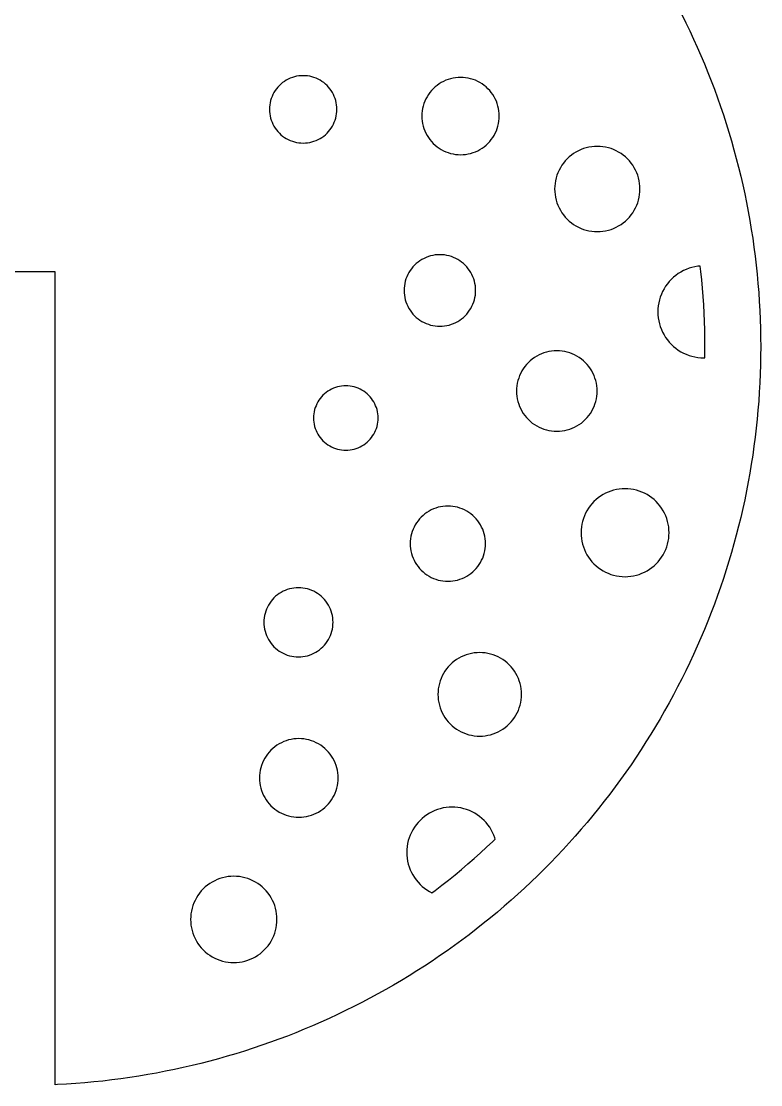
# Model space of a CAD drawing. Header units: millimetres. Extents: x 0 to 439, y -239 to 0.
# Drawn here: x 107.5 to 142, y -157.96 to -108.3 of the extents above; entities that cross this region are included whole.
import ezdxf

# ---------------------------------------------------------------- set-up
doc = ezdxf.new("R2010")
doc.units = ezdxf.units.MM
doc.layers.add('CUT', color=1, linetype='Continuous')

msp = doc.modelspace()

# ---------------------------------------------------------------- linework, layer by layer
at = {"layer": 'CUT'}
msp.add_lwpolyline([(138.316, -107.988), (138.504, -108.368), (138.688, -108.749), (138.866, -109.133), (139.04, -109.519), (139.209, -109.907), (139.374, -110.297), (139.533, -110.69), (139.688, -111.084), (139.838, -111.48), (139.983, -111.877), (140.123, -112.277), (140.259, -112.678), (140.389, -113.081), (140.514, -113.485), (140.635, -113.891), (140.75, -114.298), (140.861, -114.707), (140.966, -115.117), (141.066, -115.528), (141.162, -115.941), (141.252, -116.355), (141.337, -116.769), (141.417, -117.185), (141.492, -117.602), (141.562, -118.019), (141.627, -118.438), (141.686, -118.857), (141.741, -119.277), (141.79, -119.697), (141.834, -120.118), (141.873, -120.54), (141.907, -120.962), (141.935, -121.384), (141.958, -121.807), (141.977, -122.23), (141.99, -122.653), (141.997, -123.077), (142, -123.5), (141.997, -123.923), (141.99, -124.347), (141.977, -124.77), (141.958, -125.193), (141.958, -125.193), (141.935, -125.616), (141.907, -126.038), (141.873, -126.46), (141.834, -126.882), (141.79, -127.303), (141.741, -127.723), (141.686, -128.143), (141.627, -128.562), (141.562, -128.981), (141.492, -129.398), (141.417, -129.815), (141.337, -130.231), (141.252, -130.645), (141.162, -131.059), (141.066, -131.472), (140.966, -131.883), (140.861, -132.293), (140.75, -132.702), (140.635, -133.109), (140.514, -133.515), (140.389, -133.919), (140.259, -134.322), (140.123, -134.723), (139.983, -135.123), (139.838, -135.52), (139.688, -135.916), (139.533, -136.31), (139.374, -136.703), (139.209, -137.093), (139.04, -137.481), (138.866, -137.867), (138.688, -138.251), (138.504, -138.632), (138.316, -139.012), (138.124, -139.389), (137.926, -139.763), (137.724, -140.135), (137.518, -140.505), (137.307, -140.872), (137.092, -141.237), (136.872, -141.598), (136.647, -141.957), (136.419, -142.314), (136.186, -142.667), (135.948, -143.018), (135.707, -143.365), (135.461, -143.71), (135.211, -144.052), (134.956, -144.39), (134.698, -144.725), (134.435, -145.058), (134.169, -145.387), (133.898, -145.712), (133.624, -146.034), (133.345, -146.353), (133.063, -146.669), (132.777, -146.981), (132.487, -147.289), (132.193, -147.594), (131.895, -147.895), (131.594, -148.193), (131.289, -148.487), (130.981, -148.777), (130.669, -149.063), (130.353, -149.345), (130.034, -149.624), (129.712, -149.898), (129.387, -150.169), (129.058, -150.435), (128.725, -150.698), (128.39, -150.956), (128.052, -151.211), (127.71, -151.461), (127.365, -151.707), (127.018, -151.948), (126.667, -152.186), (126.314, -152.419), (125.957, -152.647), (125.598, -152.872), (125.237, -153.092), (124.872, -153.307), (124.505, -153.518), (124.135, -153.724), (123.763, -153.926), (123.389, -154.124), (123.012, -154.316), (122.632, -154.504), (122.251, -154.688), (121.867, -154.866), (121.481, -155.04), (121.093, -155.209), (120.703, -155.374), (120.31, -155.533), (119.916, -155.688), (119.52, -155.838), (119.123, -155.983), (118.723, -156.123), (118.322, -156.259), (117.919, -156.389), (117.515, -156.514), (117.109, -156.635), (116.702, -156.75), (116.293, -156.861), (115.883, -156.966), (115.472, -157.066), (115.059, -157.162), (114.645, -157.252), (114.231, -157.337), (113.815, -157.417), (113.398, -157.492), (112.981, -157.562), (112.562, -157.627), (112.143, -157.686), (111.723, -157.741), (111.303, -157.79), (110.882, -157.834), (110.46, -157.873), (110.038, -157.907), (109.616, -157.935), (109.193, -157.958), (109.088, -157.963), (109.088, -120), (105.912, -120)], dxfattribs=at)
for points in [[(122.171, -112.822), (122.194, -112.722), (122.211, -112.621), (122.221, -112.518), (122.224, -112.416), (122.221, -112.313), (122.211, -112.21), (122.194, -112.109), (122.171, -112.009), (122.141, -111.91), (122.105, -111.814), (122.062, -111.72), (122.014, -111.629), (121.959, -111.542), (121.899, -111.458), (121.834, -111.379), (121.764, -111.304), (121.689, -111.233), (121.609, -111.168), (121.526, -111.108), (121.438, -111.054), (121.347, -111.005), (121.254, -110.963), (121.157, -110.927), (121.059, -110.897), (120.959, -110.873), (120.857, -110.857), (120.755, -110.847), (120.652, -110.843), (120.549, -110.847), (120.447, -110.857), (120.345, -110.873), (120.245, -110.897), (120.147, -110.927), (120.05, -110.963), (119.957, -111.005), (119.866, -111.054), (119.778, -111.108), (119.695, -111.168), (119.615, -111.233), (119.54, -111.304), (119.47, -111.379), (119.405, -111.458), (119.345, -111.542), (119.29, -111.629), (119.242, -111.72), (119.199, -111.814), (119.163, -111.91), (119.133, -112.009), (119.11, -112.109), (119.093, -112.21), (119.083, -112.313), (119.08, -112.416), (119.083, -112.518), (119.093, -112.621), (119.11, -112.722), (119.133, -112.822), (119.163, -112.921), (119.199, -113.017), (119.242, -113.111), (119.29, -113.202), (119.345, -113.289), (119.405, -113.373), (119.47, -113.452), (119.54, -113.527), (119.615, -113.598), (119.695, -113.663), (119.778, -113.723), (119.866, -113.777), (119.957, -113.826), (120.05, -113.868), (120.147, -113.904), (120.245, -113.934), (120.345, -113.958), (120.447, -113.974), (120.549, -113.984), (120.652, -113.988), (120.755, -113.984), (120.857, -113.974), (120.959, -113.958), (121.059, -113.934), (121.157, -113.904), (121.254, -113.868), (121.347, -113.826), (121.438, -113.777), (121.526, -113.723), (121.609, -113.663), (121.689, -113.598), (121.764, -113.527), (121.834, -113.452), (121.899, -113.373), (121.959, -113.289), (122.014, -113.202), (122.062, -113.111), (122.105, -113.017), (122.141, -112.921), (122.171, -112.822)], [(129.707, -113.307), (129.742, -113.194), (129.768, -113.079), (129.788, -112.963), (129.799, -112.845), (129.803, -112.727), (129.799, -112.609), (129.788, -112.491), (129.768, -112.375), (129.742, -112.26), (129.707, -112.147), (129.666, -112.036), (129.617, -111.929), (129.561, -111.824), (129.499, -111.724), (129.43, -111.628), (129.355, -111.537), (129.274, -111.45), (129.188, -111.37), (129.097, -111.295), (129.001, -111.226), (128.9, -111.163), (128.796, -111.108), (128.689, -111.059), (128.578, -111.017), (128.465, -110.983), (128.35, -110.956), (128.233, -110.937), (128.116, -110.925), (127.998, -110.922), (127.88, -110.925), (127.762, -110.937), (127.645, -110.956), (127.53, -110.983), (127.417, -111.017), (127.307, -111.059), (127.199, -111.108), (127.095, -111.163), (126.995, -111.226), (126.899, -111.295), (126.807, -111.37), (126.721, -111.45), (126.64, -111.537), (126.565, -111.628), (126.496, -111.724), (126.434, -111.824), (126.378, -111.929), (126.33, -112.036), (126.288, -112.147), (126.254, -112.26), (126.227, -112.375), (126.208, -112.491), (126.196, -112.609), (126.192, -112.727), (126.196, -112.845), (126.208, -112.963), (126.227, -113.079), (126.254, -113.194), (126.288, -113.307), (126.33, -113.418), (126.378, -113.526), (126.434, -113.63), (126.496, -113.73), (126.565, -113.826), (126.64, -113.917), (126.721, -114.004), (126.807, -114.084), (126.899, -114.159), (126.995, -114.228), (127.095, -114.291), (127.199, -114.346), (127.307, -114.395), (127.417, -114.437), (127.53, -114.471), (127.645, -114.498), (127.762, -114.517), (127.88, -114.529), (127.998, -114.532), (128.116, -114.529), (128.233, -114.517), (128.35, -114.498), (128.465, -114.471), (128.578, -114.437), (128.689, -114.395), (128.796, -114.346), (128.9, -114.291), (129.001, -114.228), (129.097, -114.159), (129.188, -114.084), (129.274, -114.004), (129.355, -113.917), (129.43, -113.826), (129.499, -113.73), (129.561, -113.63), (129.617, -113.526), (129.666, -113.418), (129.707, -113.307)], [(136.26, -116.774), (136.298, -116.649), (136.328, -116.523), (136.349, -116.394), (136.362, -116.264), (136.366, -116.134), (136.362, -116.004), (136.349, -115.875), (136.328, -115.746), (136.298, -115.619), (136.26, -115.495), (136.214, -115.373), (136.161, -115.254), (136.099, -115.139), (136.031, -115.029), (135.955, -114.923), (135.872, -114.822), (135.783, -114.727), (135.688, -114.638), (135.587, -114.556), (135.482, -114.48), (135.371, -114.411), (135.256, -114.35), (135.138, -114.296), (135.016, -114.25), (134.891, -114.212), (134.764, -114.183), (134.636, -114.162), (134.506, -114.149), (134.376, -114.145), (134.246, -114.149), (134.116, -114.162), (133.988, -114.183), (133.861, -114.212), (133.737, -114.25), (133.615, -114.296), (133.496, -114.35), (133.381, -114.411), (133.271, -114.48), (133.165, -114.556), (133.064, -114.638), (132.969, -114.727), (132.88, -114.822), (132.798, -114.923), (132.722, -115.029), (132.653, -115.139), (132.592, -115.254), (132.538, -115.373), (132.492, -115.495), (132.454, -115.619), (132.425, -115.746), (132.403, -115.875), (132.391, -116.004), (132.386, -116.134), (132.391, -116.264), (132.403, -116.394), (132.425, -116.523), (132.454, -116.649), (132.492, -116.774), (132.538, -116.896), (132.592, -117.014), (132.653, -117.129), (132.722, -117.24), (132.798, -117.346), (132.88, -117.446), (132.969, -117.541), (133.064, -117.63), (133.165, -117.713), (133.271, -117.789), (133.381, -117.858), (133.496, -117.919), (133.615, -117.973), (133.737, -118.019), (133.861, -118.056), (133.988, -118.086), (134.116, -118.107), (134.246, -118.12), (134.376, -118.124), (134.506, -118.12), (134.636, -118.107), (134.764, -118.086), (134.891, -118.056), (135.016, -118.019), (135.138, -117.973), (135.256, -117.919), (135.371, -117.858), (135.482, -117.789), (135.587, -117.713), (135.688, -117.63), (135.783, -117.541), (135.872, -117.446), (135.955, -117.346), (136.031, -117.24), (136.099, -117.129), (136.161, -117.014), (136.214, -116.896), (136.26, -116.774)], [(128.643, -121.305), (128.667, -121.198), (128.685, -121.09), (128.696, -120.982), (128.699, -120.872), (128.696, -120.763), (128.685, -120.654), (128.667, -120.547), (128.643, -120.44), (128.611, -120.335), (128.572, -120.233), (128.527, -120.134), (128.476, -120.037), (128.418, -119.944), (128.354, -119.856), (128.285, -119.771), (128.21, -119.691), (128.13, -119.617), (128.046, -119.547), (127.957, -119.484), (127.864, -119.426), (127.768, -119.374), (127.668, -119.329), (127.566, -119.291), (127.461, -119.259), (127.355, -119.234), (127.247, -119.216), (127.138, -119.206), (127.029, -119.202), (126.92, -119.206), (126.811, -119.216), (126.703, -119.234), (126.597, -119.259), (126.492, -119.291), (126.39, -119.329), (126.29, -119.374), (126.194, -119.426), (126.101, -119.484), (126.012, -119.547), (125.928, -119.617), (125.848, -119.691), (125.773, -119.771), (125.704, -119.856), (125.64, -119.944), (125.583, -120.037), (125.531, -120.134), (125.486, -120.233), (125.447, -120.335), (125.416, -120.44), (125.391, -120.547), (125.373, -120.654), (125.362, -120.763), (125.359, -120.872), (125.362, -120.982), (125.373, -121.09), (125.391, -121.198), (125.416, -121.305), (125.447, -121.409), (125.486, -121.512), (125.531, -121.611), (125.583, -121.708), (125.64, -121.8), (125.704, -121.889), (125.773, -121.974), (125.848, -122.054), (125.928, -122.128), (126.012, -122.198), (126.101, -122.261), (126.194, -122.319), (126.29, -122.37), (126.39, -122.416), (126.492, -122.454), (126.597, -122.486), (126.703, -122.511), (126.811, -122.528), (126.92, -122.539), (127.029, -122.543), (127.138, -122.539), (127.247, -122.528), (127.355, -122.511), (127.461, -122.486), (127.566, -122.454), (127.668, -122.416), (127.768, -122.37), (127.864, -122.319), (127.957, -122.261), (128.046, -122.198), (128.13, -122.128), (128.21, -122.054), (128.285, -121.974), (128.354, -121.889), (128.418, -121.8), (128.476, -121.708), (128.527, -121.611), (128.572, -121.512), (128.611, -121.409), (128.643, -121.305)], [(138.929, -123.977), (139.068, -124), (139.208, -124.014), (139.348, -124.019), (139.395, -124.017), (139.398, -123.891), (139.4, -123.5), (139.398, -123.109), (139.39, -122.717), (139.378, -122.326), (139.362, -121.935), (139.34, -121.544), (139.314, -121.153), (139.282, -120.763), (139.246, -120.373), (139.206, -119.984), (139.176, -119.732), (139.068, -119.743), (138.929, -119.766), (138.792, -119.798), (138.658, -119.838), (138.526, -119.888), (138.398, -119.946), (138.274, -120.012), (138.155, -120.086), (138.041, -120.168), (137.932, -120.257), (137.83, -120.353), (137.734, -120.456), (137.645, -120.564), (137.563, -120.679), (137.489, -120.798), (137.422, -120.922), (137.364, -121.05), (137.315, -121.181), (137.274, -121.316), (137.242, -121.453), (137.219, -121.591), (137.205, -121.731), (137.201, -121.872), (137.205, -122.012), (137.219, -122.152), (137.242, -122.29), (137.274, -122.427), (137.315, -122.562), (137.364, -122.693), (137.422, -122.821), (137.489, -122.945), (137.563, -123.064), (137.645, -123.179), (137.734, -123.287), (137.83, -123.39), (137.932, -123.486), (138.041, -123.575), (138.155, -123.657), (138.274, -123.731), (138.398, -123.797), (138.526, -123.855), (138.658, -123.905), (138.792, -123.946), (138.929, -123.977)], [(134.304, -126.057), (134.332, -125.937), (134.352, -125.816), (134.364, -125.693), (134.368, -125.57), (134.364, -125.447), (134.352, -125.325), (134.332, -125.203), (134.304, -125.083), (134.268, -124.966), (134.225, -124.851), (134.174, -124.738), (134.116, -124.63), (134.051, -124.525), (133.979, -124.425), (133.901, -124.33), (133.817, -124.241), (133.727, -124.156), (133.632, -124.078), (133.532, -124.007), (133.428, -123.942), (133.319, -123.884), (133.207, -123.833), (133.092, -123.79), (132.974, -123.754), (132.854, -123.726), (132.733, -123.706), (132.61, -123.694), (132.487, -123.69), (132.364, -123.694), (132.242, -123.706), (132.121, -123.726), (132.001, -123.754), (131.883, -123.79), (131.768, -123.833), (131.656, -123.884), (131.547, -123.942), (131.443, -124.007), (131.343, -124.078), (131.248, -124.156), (131.158, -124.241), (131.074, -124.33), (130.996, -124.425), (130.924, -124.525), (130.859, -124.63), (130.801, -124.738), (130.75, -124.851), (130.707, -124.966), (130.671, -125.083), (130.643, -125.203), (130.623, -125.325), (130.611, -125.447), (130.607, -125.57), (130.611, -125.693), (130.623, -125.816), (130.643, -125.937), (130.671, -126.057), (130.707, -126.175), (130.75, -126.29), (130.801, -126.402), (130.859, -126.51), (130.924, -126.615), (130.996, -126.715), (131.074, -126.81), (131.158, -126.9), (131.248, -126.984), (131.343, -127.062), (131.443, -127.134), (131.547, -127.199), (131.656, -127.257), (131.768, -127.307), (131.883, -127.351), (132.001, -127.387), (132.121, -127.414), (132.242, -127.435), (132.364, -127.447), (132.487, -127.451), (132.61, -127.447), (132.733, -127.435), (132.854, -127.414), (132.974, -127.387), (133.092, -127.351), (133.207, -127.307), (133.319, -127.257), (133.428, -127.199), (133.532, -127.134), (133.632, -127.062), (133.727, -126.984), (133.817, -126.9), (133.901, -126.81), (133.979, -126.715), (134.051, -126.615), (134.116, -126.51), (134.174, -126.402), (134.225, -126.29), (134.268, -126.175), (134.304, -126.057)], [(124.068, -127.313), (124.097, -127.219), (124.119, -127.123), (124.135, -127.026), (124.145, -126.927), (124.148, -126.829), (124.145, -126.73), (124.135, -126.632), (124.119, -126.535), (124.097, -126.439), (124.068, -126.345), (124.034, -126.253), (123.993, -126.163), (123.946, -126.076), (123.894, -125.992), (123.837, -125.912), (123.775, -125.836), (123.707, -125.764), (123.635, -125.697), (123.559, -125.634), (123.479, -125.577), (123.395, -125.525), (123.308, -125.478), (123.219, -125.438), (123.126, -125.403), (123.032, -125.374), (122.936, -125.352), (122.839, -125.336), (122.741, -125.326), (122.642, -125.323), (122.544, -125.326), (122.446, -125.336), (122.348, -125.352), (122.252, -125.374), (122.158, -125.403), (122.066, -125.438), (121.976, -125.478), (121.889, -125.525), (121.806, -125.577), (121.725, -125.634), (121.649, -125.697), (121.577, -125.764), (121.51, -125.836), (121.447, -125.912), (121.39, -125.992), (121.338, -126.076), (121.292, -126.163), (121.251, -126.253), (121.216, -126.345), (121.188, -126.439), (121.165, -126.535), (121.149, -126.632), (121.14, -126.73), (121.136, -126.829), (121.14, -126.927), (121.149, -127.026), (121.165, -127.123), (121.188, -127.219), (121.216, -127.313), (121.251, -127.405), (121.292, -127.495), (121.338, -127.582), (121.39, -127.666), (121.447, -127.746), (121.51, -127.822), (121.577, -127.894), (121.649, -127.961), (121.725, -128.024), (121.806, -128.081), (121.889, -128.133), (121.976, -128.18), (122.066, -128.22), (122.158, -128.255), (122.252, -128.284), (122.348, -128.306), (122.446, -128.322), (122.544, -128.332), (122.642, -128.335), (122.741, -128.332), (122.839, -128.322), (122.936, -128.306), (123.032, -128.284), (123.126, -128.255), (123.219, -128.22), (123.308, -128.18), (123.395, -128.133), (123.479, -128.081), (123.559, -128.024), (123.635, -127.961), (123.707, -127.894), (123.775, -127.822), (123.837, -127.746), (123.894, -127.666), (123.946, -127.582), (123.993, -127.495), (124.034, -127.405), (124.068, -127.313)], [(137.615, -132.845), (137.654, -132.717), (137.684, -132.586), (137.706, -132.453), (137.719, -132.32), (137.724, -132.185), (137.719, -132.051), (137.706, -131.917), (137.684, -131.785), (137.654, -131.654), (137.615, -131.525), (137.567, -131.4), (137.512, -131.277), (137.449, -131.159), (137.378, -131.045), (137.299, -130.936), (137.214, -130.832), (137.122, -130.734), (137.024, -130.642), (136.92, -130.557), (136.811, -130.478), (136.697, -130.408), (136.579, -130.344), (136.456, -130.289), (136.331, -130.241), (136.202, -130.202), (136.071, -130.172), (135.939, -130.15), (135.805, -130.137), (135.671, -130.133), (135.537, -130.137), (135.403, -130.15), (135.27, -130.172), (135.139, -130.202), (135.011, -130.241), (134.885, -130.289), (134.763, -130.344), (134.644, -130.408), (134.53, -130.478), (134.421, -130.557), (134.317, -130.642), (134.219, -130.734), (134.127, -130.832), (134.042, -130.936), (133.964, -131.045), (133.893, -131.159), (133.83, -131.277), (133.774, -131.4), (133.727, -131.525), (133.688, -131.654), (133.657, -131.785), (133.636, -131.917), (133.622, -132.051), (133.618, -132.185), (133.622, -132.32), (133.636, -132.453), (133.657, -132.586), (133.688, -132.717), (133.727, -132.845), (133.774, -132.971), (133.83, -133.093), (133.893, -133.212), (133.964, -133.326), (134.042, -133.435), (134.127, -133.539), (134.219, -133.637), (134.317, -133.729), (134.421, -133.814), (134.53, -133.892), (134.644, -133.963), (134.763, -134.027), (134.885, -134.082), (135.011, -134.129), (135.139, -134.168), (135.27, -134.199), (135.403, -134.221), (135.537, -134.234), (135.671, -134.238), (135.805, -134.234), (135.939, -134.221), (136.071, -134.199), (136.202, -134.168), (136.331, -134.129), (136.456, -134.082), (136.579, -134.027), (136.697, -133.963), (136.811, -133.892), (136.92, -133.814), (137.024, -133.729), (137.122, -133.637), (137.214, -133.539), (137.299, -133.435), (137.378, -133.326), (137.449, -133.212), (137.512, -133.093), (137.567, -132.971), (137.615, -132.845)], [(129.101, -133.151), (129.128, -133.039), (129.146, -132.926), (129.158, -132.811), (129.161, -132.696), (129.158, -132.581), (129.146, -132.467), (129.128, -132.353), (129.101, -132.241), (129.068, -132.131), (129.028, -132.024), (128.98, -131.919), (128.926, -131.818), (128.865, -131.72), (128.798, -131.626), (128.725, -131.538), (128.647, -131.454), (128.563, -131.375), (128.474, -131.302), (128.38, -131.235), (128.283, -131.174), (128.181, -131.12), (128.077, -131.073), (127.969, -131.032), (127.859, -130.999), (127.747, -130.973), (127.633, -130.954), (127.519, -130.943), (127.404, -130.939), (127.289, -130.943), (127.175, -130.954), (127.061, -130.973), (126.949, -130.999), (126.839, -131.032), (126.732, -131.073), (126.627, -131.12), (126.525, -131.174), (126.428, -131.235), (126.334, -131.302), (126.245, -131.375), (126.161, -131.454), (126.083, -131.538), (126.01, -131.626), (125.943, -131.72), (125.882, -131.818), (125.828, -131.919), (125.781, -132.024), (125.74, -132.131), (125.707, -132.241), (125.681, -132.353), (125.662, -132.467), (125.651, -132.581), (125.647, -132.696), (125.651, -132.811), (125.662, -132.926), (125.681, -133.039), (125.707, -133.151), (125.74, -133.261), (125.781, -133.369), (125.828, -133.473), (125.882, -133.575), (125.943, -133.672), (126.01, -133.766), (126.083, -133.855), (126.161, -133.939), (126.245, -134.017), (126.334, -134.09), (126.428, -134.157), (126.525, -134.218), (126.627, -134.272), (126.732, -134.32), (126.839, -134.36), (126.949, -134.394), (127.061, -134.42), (127.175, -134.438), (127.289, -134.45), (127.404, -134.453), (127.519, -134.45), (127.633, -134.438), (127.747, -134.42), (127.859, -134.394), (127.969, -134.36), (128.077, -134.32), (128.181, -134.272), (128.283, -134.218), (128.38, -134.157), (128.474, -134.09), (128.563, -134.017), (128.647, -133.939), (128.725, -133.855), (128.798, -133.766), (128.865, -133.672), (128.926, -133.575), (128.98, -133.473), (129.028, -133.369), (129.068, -133.261), (129.101, -133.151)], [(121.99, -136.786), (122.014, -136.683), (122.031, -136.579), (122.041, -136.474), (122.045, -136.368), (122.041, -136.263), (122.031, -136.158), (122.014, -136.054), (121.99, -135.951), (121.959, -135.85), (121.922, -135.751), (121.878, -135.655), (121.828, -135.562), (121.773, -135.472), (121.711, -135.386), (121.644, -135.305), (121.572, -135.228), (121.495, -135.156), (121.413, -135.089), (121.328, -135.027), (121.238, -134.971), (121.145, -134.922), (121.049, -134.878), (120.95, -134.841), (120.849, -134.81), (120.746, -134.786), (120.642, -134.769), (120.537, -134.759), (120.431, -134.755), (120.326, -134.759), (120.221, -134.769), (120.117, -134.786), (120.014, -134.81), (119.913, -134.841), (119.814, -134.878), (119.718, -134.922), (119.625, -134.971), (119.535, -135.027), (119.449, -135.089), (119.368, -135.156), (119.291, -135.228), (119.219, -135.305), (119.152, -135.386), (119.09, -135.472), (119.034, -135.562), (118.985, -135.655), (118.941, -135.751), (118.904, -135.85), (118.873, -135.951), (118.849, -136.054), (118.832, -136.158), (118.822, -136.263), (118.818, -136.368), (118.822, -136.474), (118.832, -136.579), (118.849, -136.683), (118.873, -136.786), (118.904, -136.887), (118.941, -136.986), (118.985, -137.082), (119.034, -137.175), (119.09, -137.265), (119.152, -137.351), (119.219, -137.432), (119.291, -137.509), (119.368, -137.581), (119.449, -137.648), (119.535, -137.71), (119.625, -137.766), (119.718, -137.815), (119.814, -137.859), (119.913, -137.896), (120.014, -137.927), (120.117, -137.951), (120.221, -137.968), (120.326, -137.978), (120.431, -137.982), (120.537, -137.978), (120.642, -137.968), (120.746, -137.951), (120.849, -137.927), (120.95, -137.896), (121.049, -137.859), (121.145, -137.815), (121.238, -137.766), (121.328, -137.71), (121.413, -137.648), (121.495, -137.581), (121.572, -137.509), (121.644, -137.432), (121.711, -137.351), (121.773, -137.265), (121.828, -137.175), (121.878, -137.082), (121.922, -136.986), (121.959, -136.887), (121.99, -136.786)], [(130.774, -140.239), (130.803, -140.115), (130.824, -139.989), (130.836, -139.862), (130.84, -139.735), (130.836, -139.607), (130.824, -139.48), (130.803, -139.354), (130.774, -139.23), (130.737, -139.108), (130.692, -138.988), (130.639, -138.872), (130.579, -138.76), (130.512, -138.651), (130.438, -138.547), (130.357, -138.449), (130.269, -138.356), (130.176, -138.268), (130.078, -138.187), (129.974, -138.113), (129.865, -138.046), (129.753, -137.986), (129.637, -137.933), (129.517, -137.888), (129.395, -137.851), (129.271, -137.822), (129.145, -137.801), (129.018, -137.789), (128.89, -137.784), (128.763, -137.789), (128.636, -137.801), (128.51, -137.822), (128.386, -137.851), (128.264, -137.888), (128.144, -137.933), (128.028, -137.986), (127.915, -138.046), (127.807, -138.113), (127.703, -138.187), (127.605, -138.268), (127.511, -138.356), (127.424, -138.449), (127.343, -138.547), (127.269, -138.651), (127.202, -138.76), (127.141, -138.872), (127.089, -138.988), (127.044, -139.108), (127.007, -139.23), (126.978, -139.354), (126.957, -139.48), (126.944, -139.607), (126.94, -139.735), (126.944, -139.862), (126.957, -139.989), (126.978, -140.115), (127.007, -140.239), (127.044, -140.361), (127.089, -140.481), (127.141, -140.597), (127.202, -140.71), (127.269, -140.818), (127.343, -140.922), (127.424, -141.02), (127.511, -141.113), (127.605, -141.201), (127.703, -141.282), (127.807, -141.356), (127.915, -141.423), (128.028, -141.484), (128.144, -141.536), (128.264, -141.581), (128.386, -141.618), (128.51, -141.647), (128.636, -141.668), (128.763, -141.68), (128.89, -141.685), (129.018, -141.68), (129.145, -141.668), (129.271, -141.647), (129.395, -141.618), (129.517, -141.581), (129.637, -141.536), (129.753, -141.484), (129.865, -141.423), (129.974, -141.356), (130.078, -141.282), (130.176, -141.201), (130.269, -141.113), (130.357, -141.02), (130.438, -140.922), (130.512, -140.818), (130.579, -140.71), (130.639, -140.597), (130.692, -140.481), (130.737, -140.361), (130.774, -140.239)], [(122.187, -144.228), (122.222, -144.113), (122.249, -143.996), (122.269, -143.877), (122.281, -143.758), (122.285, -143.638), (122.281, -143.518), (122.269, -143.398), (122.249, -143.28), (122.222, -143.163), (122.187, -143.048), (122.145, -142.935), (122.095, -142.826), (122.039, -142.72), (121.975, -142.618), (121.905, -142.52), (121.829, -142.427), (121.747, -142.339), (121.659, -142.257), (121.566, -142.181), (121.469, -142.111), (121.366, -142.048), (121.261, -141.991), (121.151, -141.941), (121.039, -141.899), (120.924, -141.864), (120.807, -141.837), (120.688, -141.817), (120.568, -141.806), (120.448, -141.802), (120.328, -141.806), (120.209, -141.817), (120.09, -141.837), (119.973, -141.864), (119.858, -141.899), (119.746, -141.941), (119.636, -141.991), (119.53, -142.048), (119.428, -142.111), (119.331, -142.181), (119.238, -142.257), (119.15, -142.339), (119.068, -142.427), (118.992, -142.52), (118.922, -142.618), (118.858, -142.72), (118.802, -142.826), (118.752, -142.935), (118.71, -143.048), (118.675, -143.163), (118.648, -143.28), (118.628, -143.398), (118.616, -143.518), (118.612, -143.638), (118.616, -143.758), (118.628, -143.877), (118.648, -143.996), (118.675, -144.113), (118.71, -144.228), (118.752, -144.34), (118.802, -144.45), (118.858, -144.556), (118.922, -144.658), (118.992, -144.756), (119.068, -144.848), (119.15, -144.936), (119.238, -145.018), (119.331, -145.094), (119.428, -145.164), (119.53, -145.228), (119.636, -145.285), (119.746, -145.334), (119.858, -145.376), (119.973, -145.411), (120.09, -145.439), (120.209, -145.458), (120.328, -145.47), (120.448, -145.474), (120.568, -145.47), (120.688, -145.458), (120.807, -145.439), (120.924, -145.411), (121.039, -145.376), (121.151, -145.334), (121.261, -145.285), (121.366, -145.228), (121.469, -145.164), (121.566, -145.094), (121.659, -145.018), (121.747, -144.936), (121.829, -144.848), (121.905, -144.756), (121.975, -144.658), (122.039, -144.556), (122.095, -144.45), (122.145, -144.34), (122.187, -144.228)], [(126.104, -148.606), (126.205, -148.701), (126.312, -148.788), (126.425, -148.869), (126.542, -148.942), (126.659, -149.005), (126.816, -148.887), (127.126, -148.648), (127.433, -148.405), (127.737, -148.159), (128.038, -147.909), (128.336, -147.655), (128.631, -147.397), (128.923, -147.136), (129.211, -146.872), (129.496, -146.603), (129.616, -146.488), (129.599, -146.433), (129.55, -146.304), (129.493, -146.178), (129.428, -146.056), (129.355, -145.939), (129.274, -145.826), (129.187, -145.719), (129.092, -145.618), (128.991, -145.524), (128.884, -145.436), (128.772, -145.356), (128.655, -145.283), (128.533, -145.217), (128.407, -145.16), (128.277, -145.112), (128.145, -145.072), (128.01, -145.04), (127.874, -145.018), (127.736, -145.004), (127.598, -145), (127.46, -145.004), (127.323, -145.018), (127.186, -145.04), (127.051, -145.072), (126.919, -145.112), (126.79, -145.16), (126.664, -145.217), (126.542, -145.283), (126.425, -145.356), (126.312, -145.436), (126.205, -145.524), (126.104, -145.618), (126.01, -145.719), (125.922, -145.826), (125.842, -145.939), (125.769, -146.056), (125.703, -146.178), (125.646, -146.304), (125.598, -146.433), (125.558, -146.565), (125.526, -146.7), (125.504, -146.837), (125.49, -146.974), (125.486, -147.112), (125.49, -147.25), (125.504, -147.388), (125.526, -147.524), (125.558, -147.659), (125.598, -147.791), (125.646, -147.921), (125.703, -148.047), (125.769, -148.169), (125.842, -148.286), (125.922, -148.398), (126.01, -148.505), (126.104, -148.606)], [(119.362, -150.766), (119.392, -150.637), (119.413, -150.507), (119.426, -150.376), (119.43, -150.244), (119.426, -150.112), (119.413, -149.981), (119.392, -149.851), (119.362, -149.723), (119.324, -149.596), (119.277, -149.473), (119.223, -149.353), (119.16, -149.236), (119.091, -149.124), (119.014, -149.017), (118.93, -148.915), (118.84, -148.819), (118.744, -148.729), (118.642, -148.645), (118.535, -148.568), (118.423, -148.499), (118.306, -148.437), (118.186, -148.382), (118.063, -148.336), (117.937, -148.297), (117.808, -148.267), (117.678, -148.246), (117.547, -148.233), (117.415, -148.229), (117.283, -148.233), (117.152, -148.246), (117.022, -148.267), (116.893, -148.297), (116.767, -148.336), (116.644, -148.382), (116.524, -148.437), (116.407, -148.499), (116.295, -148.568), (116.188, -148.645), (116.086, -148.729), (115.99, -148.819), (115.9, -148.915), (115.816, -149.017), (115.739, -149.124), (115.67, -149.236), (115.607, -149.353), (115.553, -149.473), (115.507, -149.596), (115.468, -149.723), (115.438, -149.851), (115.417, -149.981), (115.404, -150.112), (115.4, -150.244), (115.404, -150.376), (115.417, -150.507), (115.438, -150.637), (115.468, -150.766), (115.507, -150.892), (115.553, -151.015), (115.607, -151.136), (115.67, -151.252), (115.739, -151.364), (115.816, -151.471), (115.9, -151.573), (115.99, -151.669), (116.086, -151.759), (116.188, -151.843), (116.295, -151.92), (116.407, -151.99), (116.524, -152.052), (116.644, -152.106), (116.767, -152.153), (116.893, -152.191), (117.022, -152.221), (117.152, -152.242), (117.283, -152.255), (117.415, -152.26), (117.547, -152.255), (117.678, -152.242), (117.808, -152.221), (117.937, -152.191), (118.063, -152.153), (118.186, -152.106), (118.306, -152.052), (118.423, -151.99), (118.535, -151.92), (118.642, -151.843), (118.744, -151.759), (118.84, -151.669), (118.93, -151.573), (119.014, -151.471), (119.091, -151.364), (119.16, -151.252), (119.223, -151.136), (119.277, -151.015), (119.324, -150.892), (119.362, -150.766)]]:
    msp.add_lwpolyline(points, close=True, dxfattribs=at)

doc.saveas('drawing.dxf')
